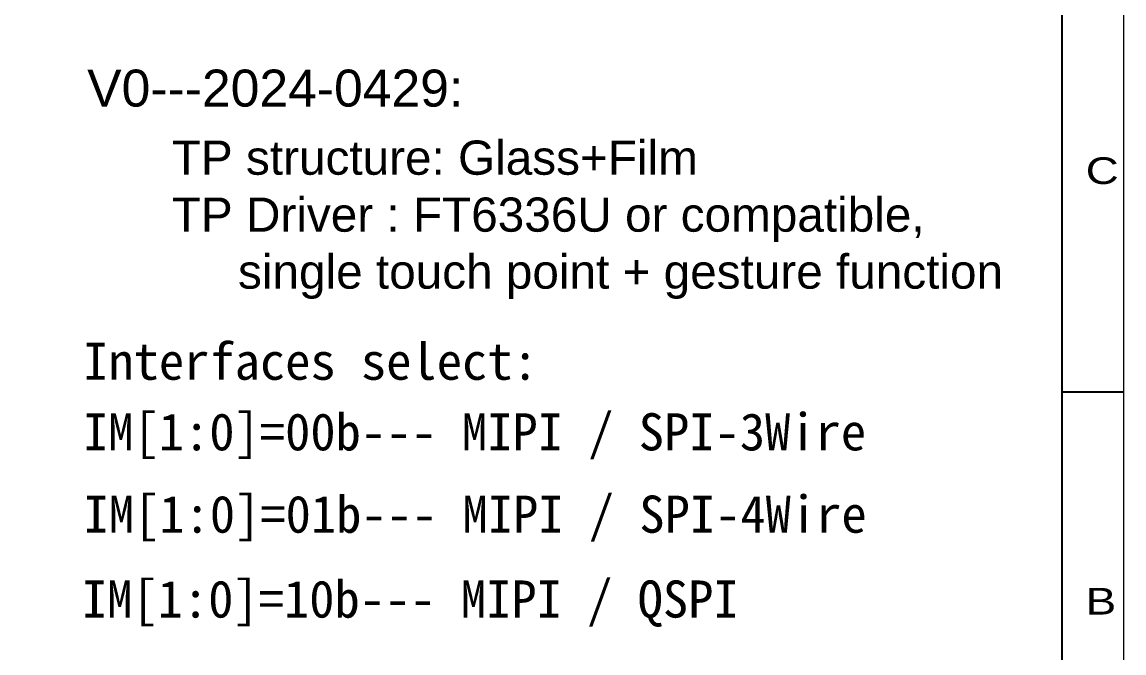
# Model space of a CAD drawing. Header units: millimetres. Extents: x 13 to 345, y 14 to 248.
# Drawn here: x 248.1 to 345.1, y 70.3 to 125.8 of the extents above; entities that cross this region are included whole.
import ezdxf

# ---------------------------------------------------------------- set-up
doc = ezdxf.new("R2010")
doc.units = ezdxf.units.MM
doc.layers.add('DIM', color=120, linetype='Continuous')
doc.styles.get("Standard").update_dxf_attribs({"font": 'arial.ttf'})
doc.styles.add('TEXTSTYLE_1', font='gdt_____.ttf', dxfattribs={"width": 0.8})
doc.styles.add('样式 1', font='SimSun.ttf')

msp = doc.modelspace()

# ---------------------------------------------------------------- linework, layer by layer
at = {"color": 7, "linetype": 'Continuous'}
for p, q in [((339.6232, 243.3294), (339.6232, 18.2918)), ((339.6232, 93.3043), (345.0894, 93.3043))]:
    msp.add_line(p, q, dxfattribs=at)
at = {"lineweight": 0}
msp.add_lwpolyline([(345.0894, 13.7888), (345.0894, 248.3247), (13.4133, 248.3247), (13.4133, 13.7888)], close=True, dxfattribs=at)

# ---------------------------------------------------------------- texts
at = {"color": 7, "linetype": 'Continuous', "style": 'TEXTSTYLE_1', "width": 1.285714}
for s, p in [('C', (341.7226, 111.5645)), ('B', (341.7226, 73.714))]:
    msp.add_text(s, height=2.3441, dxfattribs=at).set_placement(p)
at = {"color": 1, "insert": (253.8783, 121.6223), "char_height": 3.252989, "width": 39.379482, "attachment_point": 1}
msp.add_mtext('\\pt16.26494;V0---2024-0429: ', dxfattribs=at)
at = {"insert": (261.3218, 115.3829), "char_height": 3.004239, "width": 88.915235, "attachment_point": 1}
msp.add_mtext('TP structure: Glass+Film^JTP Driver : FT6336U or compatible, \\P     single touch point + gesture function', dxfattribs=at)
at = {"layer": 'DIM', "color": 6, "lineweight": 13, "char_height": 3.267007, "attachment_point": 1, "style": '样式 1'}
for s, insert, width in [('Interfaces select:', (253.5175, 97.6224), 89.33562), ('IM[1:0]=00b--- MIPI / SPI-3Wire ', (253.5101, 91.414), 83.175114), ('IM[1:0]=01b--- MIPI / SPI-4Wire ', (253.5584, 84.1746), 82.183931), ('IM[1:0]=10b--- MIPI / QSPI', (253.412, 76.7129), 114.192209)]:
    msp.add_mtext(s, dxfattribs=dict(at, insert=insert, width=width))

doc.saveas('drawing.dxf')
